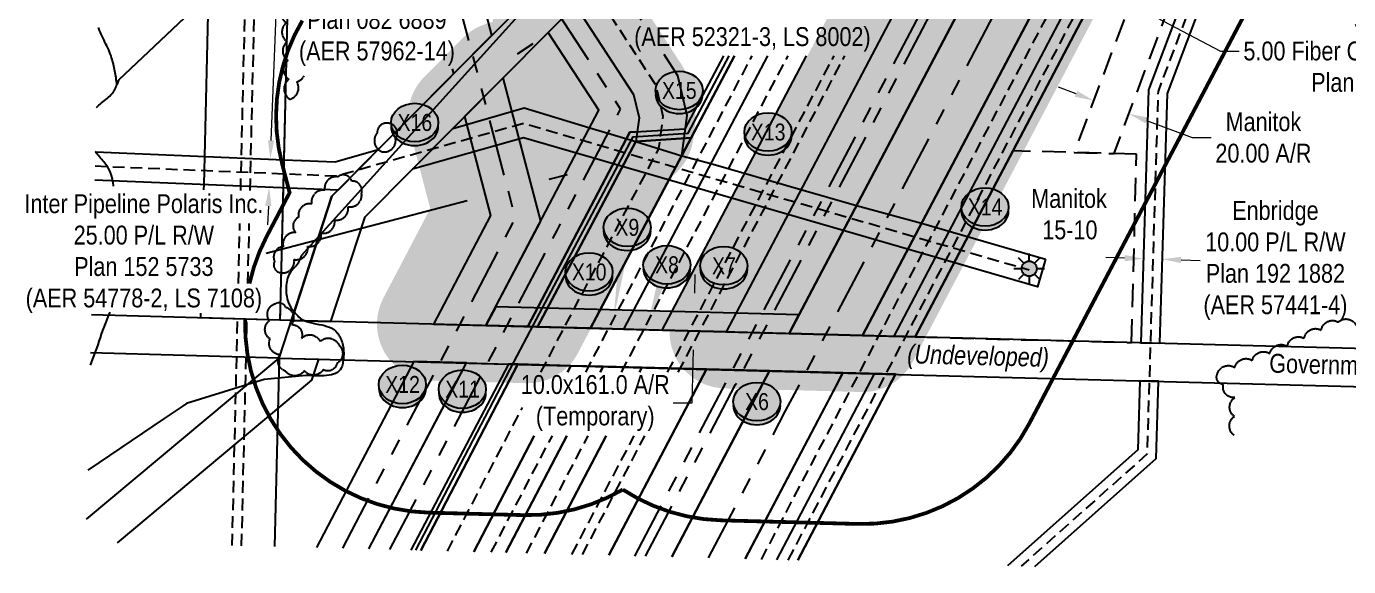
# Model space of a CAD drawing. Extents: x 392983 to 396116, y 6072693 to 6074543.
# Drawn here: x 392983 to 393684, y 6072704 to 6072991 of the extents above; entities that cross this region are included whole.
import ezdxf
from ezdxf.enums import TextEntityAlignment as Align

# ---------------------------------------------------------------- set-up
doc = ezdxf.new("R2010")
doc.units = 0
doc.header["$LTSCALE"] = 5
doc.header["$PDSIZE"] = 0.5
for name, pattern in [('0', [1, 1, 0]), ('foc-ACCESSROAD', [3.75, 2.5, -1.25]), ('foc-DRILLPATH', [14.75, 6, -1.75, 1.75, -1.75, 1.75, -1.75]), ('foc-QUARTERLINE', [33, 25, -3, 2, -3]), ('foc-TIELINE', [1.875, 1.25, -0.625]), ('UG_PIPE', [1.875, 1.25, -0.625])]:
    doc.linetypes.add(name, pattern=pattern)
doc.layers.get('Defpoints').update_dxf_attribs({"color": 9})
for name, color, linetype in [('AS-CABLE', 224, 'foc-CABLE'), ('AS-PIPE-UG', 44, 'UG_PIPE'), ('AS-TELUS', 224, 'foc-TEL'), ('C-RW', 13, 'Continuous'), ('C-SYMBOL', 7, 'Continuous'), ('F-AR', 190, 'foc-ACCESSROAD'), ('F-RW', 190, 'Continuous'), ('F-WS', 190, 'foc-ACCESSROAD'), ('F-WS-S', 190, 'Continuous'), ('L-ROAD-T', 7, 'Continuous'), ('L-SEC', 7, 'Continuous'), ('L-SECQ', 8, 'foc-QUARTERLINE'), ('L-TITLEDB', 4, 'Continuous'), ('P-BUFFER-H 30m', 51, 'Continuous'), ('P-BUFFER-YELLOW', 50, 'foc-TIELINE'), ('P-CROSSINGS', 250, 'Continuous'), ('P-PDRILLPATH', 12, 'foc-DRILLPATH'), ('P-PROPOSED', 10, 'Continuous'), ('P-PROPOSED-T', 10, 'Continuous'), ('P-TEMP-H', 41, 'Continuous'), ('P-TEMP_WORKSPACE', 46, 'Continuous'), ('T-BUSH', 110, '0'), ('WETLAND', 143, 'Continuous')]:
    doc.layers.add(name, color=color, linetype=linetype)
for name, color, linetype, lineweight in [('F-RW-T', 190, 'Continuous', 9), ('P-TEMP-T', 46, 'Continuous', 18), ('T-TEXT', 48, 'Continuous', 18)]:
    doc.layers.add(name, color=color, linetype=linetype, lineweight=lineweight)
for name, color, linetype, true_color in [('P-REPAIR-BLUE-H', 7, 'Continuous', 0xa0d6fd), ('P-REPAIR-BROWN-H', 7, 'Continuous', 0xe7d5cf), ('P-REPAIR-GREEN-H', 7, 'Continuous', 0xd9ffb3), ('P-REPAIR-PURPLE-H', 7, 'Continuous', 0xeeddfd)]:
    doc.layers.add(name, color=color, linetype=linetype, true_color=true_color)
doc.styles.add('175L', font='ARIALN.TTF', dxfattribs={"height": 20})
doc.styles.add('80CG', font='ARIALN.TTF', dxfattribs={"height": 10})
doc.styles.add('80L', font='ARIALN.TTF', dxfattribs={"height": 10})
doc.styles.add('80LS', font='ARIALNI.TTF', dxfattribs={"height": 10})
doc.styles.add('Crossing', font='ARIALN.TTF', dxfattribs={"height": 10})
doc.styles.add('foc-LtypeFont', font='ARIALN.TTF', dxfattribs={"height": 7.35})
doc.linetypes.add('foc-CABLE', pattern='A,2,-1,["C",foc-LtypeFont,S=0.2,R=0,X=-0.625,Y=-0.75],-1.24,8', length=12.24)
doc.linetypes.add('foc-TEL', pattern='A,2,-1,["T",foc-LtypeFont,S=0.2,R=0,X=-0.425,Y=-0.75],-1.24,8', length=12.24)
doc.linetypes.add('foc-TEL-NOLINE', pattern='A,0,-2,["T",foc-LtypeFont,S=0.2,R=0,X=-0.425,Y=-0.75],-10.24', length=12.24)
doc.dimstyles.new('Compass 5 000', dxfattribs={"dimscale": 5, "dimtxt": 9, "dimasz": 2, "dimexe": 0.2, "dimexo": 0.0625, "dimgap": 0.5, "dimtad": 0, "dimtih": 1, "dimtoh": 1, "dimzin": 0, "dimdsep": 46, "dimtxsty": '80CG', "dimcen": 0.1, "dimse1": 1, "dimse2": 1, "dimclrd": 256, "dimclrt": 256, "dimaunit": 1, "dimadec": 4, "dimazin": 0, "dimtfac": 0.06, "dimtofl": 0, "dimtmove": 0, "dimatfit": 1, "dimfxl": 0.2, "dimtolj": 1, "dimtzin": 0, "dimlwd": -1, "dimarcsym": 0})

# ---------------------------------------------------------------- blocks, each defined once
blk = doc.blocks.new('GAS')
h = blk.add_hatch(color=255)
h.dxf.hatch_style = 1
edge = h.paths.add_edge_path()
edge.add_arc((0, 0), 0.9, 0, 360)
for p, q in [((0, 0.81), (0, 1.62)), ((-0.81, 0), (-1.62, 0)), ((-0.57, 0.57), (-1.14, 1.14)), ((0.57, 0.57), (1.14, 1.14)), ((1.62, 0), (0.81, 0)), ((-0.57, -0.57), (-1.14, -1.14)), ((0, -0.81), (0, -1.62)), ((1.14, -1.14), (0.57, -0.57))]:
    blk.add_line(p, q)
blk.add_circle((0, 0), 0.8)
blk = doc.blocks.new('*D374')
at = {"layer": 'Defpoints', "color": 0, "transparency": 16777216}
for p in [(393421.86, 6073106.37), (393426.3, 6073104.03), (393415.42, 6073083.42)]:
    blk.add_point(p, dxfattribs=at)
at = {"layer": 'F-RW-T', "transparency": 16777216}
for p, q in [((393402.14, 6073090.43), (393393.29, 6073095.1)), ((393424.26, 6073078.76), (393616.05, 6072977.54)), ((393616.05, 6072977.54), (393626.05, 6072977.54))]:
    blk.add_line(p, q, dxfattribs=at)
for points in [[(393402.92, 6073091.91), (393401.36, 6073088.96), (393410.98, 6073085.77)], [(393425.04, 6073080.23), (393423.49, 6073077.28), (393415.42, 6073083.42)]]:
    blk.add_solid(points, dxfattribs=at)
at = {"layer": 'F-RW-T', "transparency": 16777216, "insert": (393701.17, 6072977.54), "char_height": 10, "attachment_point": 5, "style": '80CG'}
blk.add_mtext('\\A1;Shaw\\P5.00 Fiber Optics Cable R/W\\PPlan 002 3876', dxfattribs=at)
blk = doc.blocks.new('*D377')
at = {"layer": 'Defpoints', "color": 0, "transparency": 16777216}
for p in [(393111.97, 6072920.17), (393121.11, 6072919.79), (393120.49, 6072904.94)]:
    blk.add_point(p, dxfattribs=at)
at = {"layer": 'F-RW-T', "transparency": 16777216}
for p, q in [((393112.39, 6072930.16), (393115.34, 6073001.12)), ((393115.34, 6073001.12), (393125.34, 6073001.12)), ((393110.93, 6072895.33), (393110.52, 6072885.34))]:
    blk.add_line(p, q, dxfattribs=at)
for points in [[(393110.72, 6072930.23), (393114.05, 6072930.09), (393111.97, 6072920.17)], [(393109.27, 6072895.4), (393112.6, 6072895.26), (393111.35, 6072905.32)]]:
    blk.add_solid(points, dxfattribs=at)
at = {"layer": 'F-RW-T', "transparency": 16777216, "insert": (393168.53, 6073001.12), "char_height": 10, "attachment_point": 5, "style": '80CG'}
blk.add_mtext('\\A1;White Swan\\P15.00 P/L R/W\\PPlan 082 6889\\P(AER 57962-14)', dxfattribs=at)
blk = doc.blocks.new('*D378')
at = {"layer": 'Defpoints', "color": 0, "transparency": 16777216}
for p in [(393577.69, 6072947.48), (393587.68, 6072947.18), (393585.25, 6072867.1)]:
    blk.add_point(p, dxfattribs=at)
at = {"layer": 'F-RW-T', "transparency": 16777216}
for p, q in [((393565.26, 6072867.71), (393555.26, 6072868.01)), ((393595.24, 6072866.8), (393605.24, 6072866.49))]:
    blk.add_line(p, q, dxfattribs=at)
for points in [[(393565.31, 6072869.38), (393565.21, 6072866.04), (393575.25, 6072867.41)], [(393595.29, 6072868.46), (393595.19, 6072865.13), (393585.25, 6072867.1)]]:
    blk.add_solid(points, dxfattribs=at)
at = {"layer": 'F-RW-T', "transparency": 16777216, "insert": (393645.24, 6072866.49), "char_height": 10, "attachment_point": 5, "style": '80CG'}
blk.add_mtext('\\A1;Enbridge\\P10.00 P/L R/W\\PPlan 192 1882\\P(AER 57441-4)', dxfattribs=at)
blk = doc.blocks.new('*D382')
at = {"layer": 'Defpoints', "color": 0, "transparency": 16777216}
for p in [(393282.71, 6072840.49), (393282.44, 6072830.5), (393336.67, 6072829.07)]:
    blk.add_point(p, dxfattribs=at)
at = {"layer": 'P-TEMP-T', "transparency": 16777216}
for p, q in [((393337.2, 6072849.06), (393337.46, 6072859.06)), ((393336.4, 6072819.07), (393335.66, 6072790.84)), ((393335.66, 6072790.84), (393325.66, 6072790.84))]:
    blk.add_line(p, q, dxfattribs=at)
for points in [[(393335.53, 6072849.1), (393338.86, 6072849.02), (393336.93, 6072839.06)], [(393334.74, 6072819.11), (393338.07, 6072819.03), (393336.67, 6072829.07)]]:
    blk.add_solid(points, dxfattribs=at)
at = {"layer": 'P-TEMP-T', "transparency": 16777216, "insert": (393284.36, 6072790.84), "char_height": 10, "attachment_point": 5, "style": '80CG'}
blk.add_mtext('\\A1;10.0x161.0 A/R\\P(Temporary)', dxfattribs=at)
blk = doc.blocks.new('*D383')
at = {"layer": 'Defpoints', "color": 0, "transparency": 16777216}
for p in [(393562.31, 6072987.26), (393581.04, 6072980.23), (393567.53, 6072944.28)]:
    blk.add_point(p, dxfattribs=at)
at = {"layer": 'F-RW-T', "transparency": 16777216}
for p, q in [((393539.45, 6072954.83), (393530.09, 6072958.35)), ((393576.89, 6072940.77), (393601.14, 6072931.66)), ((393601.14, 6072931.66), (393611.14, 6072931.66))]:
    blk.add_line(p, q, dxfattribs=at)
for points in [[(393540.04, 6072956.39), (393538.86, 6072953.27), (393548.81, 6072951.32)], [(393577.48, 6072942.33), (393576.31, 6072939.21), (393567.53, 6072944.28)]]:
    blk.add_solid(points, dxfattribs=at)
at = {"layer": 'F-RW-T', "transparency": 16777216, "insert": (393638.88, 6072931.66), "char_height": 10, "attachment_point": 5, "style": '80CG'}
blk.add_mtext('\\A1;Manitok\\P20.00 A/R', dxfattribs=at)
blk = doc.blocks.new('xing2')
h = blk.add_hatch(color=50)
h.dxf.hatch_style = 1
edge = h.paths.add_edge_path()
edge.add_ellipse((0, 0), major_axis=(-12.5, 0), ratio=0.816297, start_angle=0, end_angle=360)
h = blk.add_hatch(color=250)
h.dxf.hatch_style = 1
edge = h.paths.add_edge_path()
edge.add_ellipse((0, -2.05), major_axis=(-12.5, 0), ratio=0.816297, start_angle=0, end_angle=180)
edge.add_line((12.5, -2.05), (12.5, 0))
edge.add_ellipse((0, 0), major_axis=(-12.5, 0), ratio=0.816297, start_angle=0, end_angle=180, ccw=False)
edge.add_line((-12.5, 0), (-12.5, -2.05))
at = {"color": 250}
blk.add_ellipse((0, 0), major_axis=(-12.5, 0), ratio=0.816297, dxfattribs=at)
blk.add_ellipse((0, -2.05), major_axis=(-12.5, 0), ratio=0.816297, start_param=0, end_param=3.141593, dxfattribs=at)
at = {"color": 250, "style": 'Crossing'}
blk.add_attdef('CROSSING', text='', height=9, dxfattribs=at).set_placement((0.09, 0.02), align=Align.MIDDLE_CENTER)
at = {"color": 250, "style": 'Crossing', "flags": 1}
for tag, p in [('OWNER', (0.09, -12.49)), ('DESCRIPTION', (0.09, -25.77)), ('LOCATION', (0.09, -39.3)), ('DWG_REF', (0.09, -52.84))]:
    blk.add_attdef(tag, text='', height=9, dxfattribs=at).set_placement(p, align=Align.MIDDLE_CENTER)
blk = doc.blocks.new('*D385')
at = {"layer": 'Defpoints', "color": 0, "transparency": 16777216}
for p in [(393276.47, 6072997.8), (393284.7, 6072985.18), (393267.93, 6072974.25)]:
    blk.add_point(p, dxfattribs=at)
at = {"layer": 'P-PROPOSED-T', "color": 240, "transparency": 16777216}
for p, q in [((393284.85, 6073003.26), (393293.23, 6073008.72)), ((393293.23, 6073008.72), (393303.23, 6073008.72)), ((393251.33, 6072981.41), (393242.95, 6072975.95))]:
    blk.add_line(p, q, dxfattribs=at)
for points in [[(393283.94, 6073004.66), (393285.76, 6073001.86), (393276.47, 6072997.8)], [(393250.42, 6072982.8), (393252.24, 6072980.01), (393259.71, 6072986.87)]]:
    blk.add_solid(points, dxfattribs=at)
at = {"layer": 'P-PROPOSED-T', "transparency": 16777216, "insert": (393367.76, 6073008.72), "char_height": 10, "attachment_point": 5, "style": '80CG'}
blk.add_mtext('\\A1;Inter Pipeline Offgas Ltd.\\P20.00 P/L R/W\\PPlan 132 3739\\P(AER 52321-3, LS 8002)', dxfattribs=at)
blk = doc.blocks.new('*D386')
at = {"layer": 'Defpoints', "color": 0, "transparency": 16777216}
for p in [(393249.31, 6072910.67), (393225.13, 6072904.32), (393226.09, 6072900.65)]:
    blk.add_point(p, dxfattribs=at)
at = {"layer": 'P-PROPOSED-T', "color": 240, "transparency": 16777216}
for p, q in [((393259.94, 6072909.54), (393269.62, 6072912.08)), ((393216.42, 6072898.11), (393109.7, 6072870.1))]:
    blk.add_line(p, q, dxfattribs=at)
for points in [[(393259.52, 6072911.15), (393260.37, 6072907.93), (393250.27, 6072907)], [(393215.99, 6072899.73), (393216.84, 6072896.5), (393226.09, 6072900.65)]]:
    blk.add_solid(points, dxfattribs=at)
at = {"layer": 'P-PROPOSED-T', "transparency": 16777216, "insert": (393044.88, 6072870.1), "char_height": 10, "attachment_point": 5, "style": '80CG'}
blk.add_mtext('\\A1;Inter Pipeline Polaris Inc.\\P25.00 P/L R/W\\PPlan 152 5733\\P(AER 54778-2, LS 7108)', dxfattribs=at)
blk = doc.blocks.new('*D388')
at = {"layer": 'Defpoints', "color": 0, "transparency": 16777216}
for p in [(393574.14, 6073107.67), (393530.54, 6073099.99), (393561.51, 6073083.69)]:
    blk.add_point(p, dxfattribs=at)
at = {"layer": 'P-PROPOSED-T', "color": 240, "transparency": 16777216}
for p, q in [((393534.32, 6073128.63), (393525.47, 6073133.29)), ((393582.99, 6073103.02), (393687.14, 6073048.19)), ((393687.14, 6073048.19), (393697.14, 6073048.19))]:
    blk.add_line(p, q, dxfattribs=at)
for points in [[(393535.1, 6073130.11), (393533.54, 6073127.16), (393543.17, 6073123.98)], [(393583.76, 6073104.49), (393582.21, 6073101.54), (393574.14, 6073107.67)]]:
    blk.add_solid(points, dxfattribs=at)
at = {"layer": 'P-PROPOSED-T', "transparency": 16777216, "insert": (393768.96, 6073048.19), "char_height": 10, "attachment_point": 5, "style": '80CG'}
blk.add_mtext('\\A1;Inter Pipeline (Corridor) Inc.\\P35.00 P/L R/W\\PPlan 082 4514\\P(AER 48184-4, LS 7007)', dxfattribs=at)

msp = doc.modelspace()

# ---------------------------------------------------------------- hatches: boundary and pattern name
at = {"layer": 'P-BUFFER-H 30m'}
h = msp.add_hatch(color=256, dxfattribs=at)
h.dxf.hatch_style = 1
h.paths.add_polyline_path([(393624.163, 6073138.3, 0.0529633), (393626.506, 6073144.189), (393660.61, 6073266.051, 0.1756033), (393659.082, 6073286.436), (393636.683, 6073336.267), (393617.483, 6073378.978, 0.7012541), (393561.23, 6073374.763), (393508.851, 6073187.594), (393327.248, 6072842.589, 0.5557437), (393353.005, 6072798.625), (393425.454, 6072796.716, 0.2855588), (393452.792, 6072812.732)])
h.paths.add_polyline_path([(393536.882, 6073176.44), (393590.12, 6073366.678), (393609.32, 6073323.967), (393631.72, 6073274.136), (393597.616, 6073152.274), (393426.245, 6072826.705), (393387.233, 6072827.734), (393353.795, 6072828.615)], flags=16)
h = msp.add_hatch(color=256, dxfattribs=at)
h.dxf.hatch_style = 1
h.paths.add_polyline_path([(393336.806, 6072948.969), (393333.956, 6072961.236, 0.0875818), (393329.865, 6072970.83), (393298.906, 6073018.32, 0.4771165), (393252.514, 6073023.102), (393238.075, 6073008.598, 0.1514969), (393229.829, 6072992.855, 0.1511253), (393214.178, 6072984.525), (393193.736, 6072963.932, 0.265602), (393186.011, 6072935.18), (393196.818, 6072894.01), (393171.993, 6072846.63, 0.5551278), (393197.775, 6072802.717), (393247.886, 6072801.396, 0.2860679), (393275.25, 6072817.462), (393323.817, 6072910.152, 0.2109507), (393336.372, 6072930.882), (393337.336, 6072938.328, 0.0894947)])
h.paths.add_polyline_path([(393286.247, 6072946.18), (393259.335, 6072987.432), (393273.775, 6073001.936), (393304.734, 6072954.446), (393307.584, 6072942.18), (393306.62, 6072934.734), (393302.697, 6072934.483), (393248.677, 6072831.386), (393226.405, 6072831.973), (393198.566, 6072832.707), (393228.786, 6072890.383), (393215.027, 6072942.797), (393235.469, 6072963.39), (393255.427, 6072887.36)], flags=16)
at = {"layer": 'P-REPAIR-BLUE-H'}
h = msp.add_hatch(color=256, dxfattribs=at)
h.dxf.hatch_style = 1
h.paths.add_polyline_path([(393353.795, 6072828.615), (393387.233, 6072827.734), (393564.913, 6073165.286), (393609.32, 6073323.967), (393590.12, 6073366.678), (393536.882, 6073176.44)])
at = {"layer": 'P-REPAIR-BROWN-H'}
h = msp.add_hatch(color=256, dxfattribs=at)
h.dxf.hatch_style = 1
h.paths.add_polyline_path([(393198.566, 6072832.707), (393226.405, 6072831.973), (393255.427, 6072887.36), (393235.469, 6072963.39), (393215.027, 6072942.797), (393228.786, 6072890.383)])
at = {"layer": 'P-REPAIR-GREEN-H'}
h = msp.add_hatch(color=256, dxfattribs=at)
h.dxf.hatch_style = 1
h.paths.add_polyline_path([(393226.405, 6072831.973), (393286.247, 6072946.18), (393259.335, 6072987.432), (393273.775, 6073001.936), (393304.734, 6072954.446), (393307.584, 6072942.18), (393306.62, 6072934.734), (393302.697, 6072934.483), (393248.677, 6072831.386)])
at = {"layer": 'P-REPAIR-PURPLE-H'}
h = msp.add_hatch(color=256, dxfattribs=at)
h.dxf.hatch_style = 1
h.paths.add_polyline_path([(393426.245, 6072826.705), (393387.233, 6072827.734), (393564.913, 6073165.286), (393609.32, 6073323.967), (393631.72, 6073274.136), (393597.616, 6073152.274)])
at = {"layer": 'P-TEMP-H'}
h = msp.add_hatch(color=256, dxfattribs=at)
h.dxf.hatch_style = 1
h.paths.add_polyline_path([(393387.233, 6072827.734), (393392.427, 6072837.6), (393231.575, 6072841.84), (393226.405, 6072831.973), (393353.795, 6072828.615)])

# ---------------------------------------------------------------- linework, layer by layer
at = {"layer": 'AS-CABLE', "flags": 128}
msp.add_lwpolyline([(393189.105, 6072712.805), (393241.164, 6072812.567), (393251.547, 6072832.431), (393304.41, 6072932.072), (393333.709, 6072933.943), (393355.412, 6072975.068)], dxfattribs=at)
at = {"layer": 'AS-PIPE-UG', "flags": 128}
for points in [[(393096.252, 6072903.629), (393100.63, 6073086.956), (393177.231, 6073176.745), (393328.185, 6073353.687), (393400.215, 6073637.052), (393424.213, 6073731.459)], [(393101.253, 6072903.629), (393105.586, 6073085.062), (393181.035, 6073173.5), (393332.745, 6073351.327), (393405.061, 6073635.821), (393429.339, 6073731.327)], [(393372.559, 6072707.97), (393407.696, 6072774.883), (393418.152, 6072794.692), (393604.858, 6073149.392), (393732.674, 6073606.122), (393750.125, 6073668.479), (393771.263, 6073722.516)], [(393386.763, 6072707.595), (393418.978, 6072768.944), (393429.431, 6072788.747), (393616.771, 6073144.652), (393744.952, 6073602.686), (393762.406, 6073665.053), (393793.141, 6073721.952)], [(393804.501, 6073721.659), (393771.802, 6073662.309), (393651.681, 6073234.295), (393681.894, 6073180.109), (393649.585, 6073132.451), (393582.952, 6072956.085), (393578.893, 6072822.661), (393578.282, 6072802.561), (393577.1, 6072763.727), (393510.378, 6072704.337)], [(393255.533, 6072807.211), (393260.377, 6072816.478), (393270.854, 6072836.358), (393318.18, 6072925.928), (393320.443, 6072942.771), (393316.571, 6072959.428), (393281.427, 6073013.27), (393270.082, 6073030.5), (393238.632, 6073079.163), (393233.857, 6073097.326), (393235.096, 6073116.127), (393242.287, 6073133.525), (393268.155, 6073163.868)], [(393279.307, 6072807.211), (393293.815, 6072834.839), (393304.3, 6072854.704), (393367.657, 6072975.068)], [(393298.282, 6072807.211), (393308.68, 6072827.012), (393319.162, 6072846.87), (393386.642, 6072975.068)], [(393322.736, 6072807.211), (393327.838, 6072816.927), (393338.314, 6072836.775), (393411.108, 6072975.068)], [(393328.383, 6072807.211), (393332.262, 6072814.597), (393342.737, 6072834.444), (393416.758, 6072975.068)], [(393019.065, 6072916.612), (393147.011, 6072911.352), (393185.374, 6072922.192), (393246.273, 6072939.28), (393514.534, 6072861.515)], [(393095.072, 6072854.236), (393095.832, 6072886.06)], [(393100.073, 6072854.236), (393100.833, 6072886.06)], [(393091.754, 6072715.316), (393094.624, 6072835.465)], [(393096.753, 6072715.196), (393099.622, 6072835.329)], [(393205.956, 6072712.361), (393245.731, 6072788.458)], [(393229.178, 6072711.749), (393261.62, 6072773.53)], [(393247.894, 6072711.256), (393280.595, 6072773.53)], [(393272.014, 6072710.62), (393305.049, 6072773.53)], [(393277.584, 6072710.473), (393310.696, 6072773.53)]]:
    msp.add_lwpolyline(points, dxfattribs=at)
at = {"layer": 'AS-TELUS', "linetype": 'foc-TEL-NOLINE', "flags": 128}
msp.add_lwpolyline([(393014.488, 6072729.303), (393116.606, 6072814.75), (393144.612, 6072900.498), (393355.715, 6073112.776), (393443.632, 6073223.717), (393490.424, 6073401.205)], dxfattribs=at)
at = {"layer": 'C-RW', "flags": 128}
for points in [[(393208.391, 6072968.08), (393209.091, 6072965.412), (393229.537, 6072985.988), (393201.182, 6073094.004), (393203.039, 6073123.423), (393214.087, 6073150.611), (393369.218, 6073332.449), (393470.342, 6073730.27)], [(393226.405, 6072831.973), (393255.427, 6072887.36), (393235.469, 6072963.39), (393215.027, 6072942.797), (393228.786, 6072890.383), (393198.566, 6072832.707), (393226.405, 6072831.973)], [(393164.307, 6072713.459), (393216.008, 6072812.13), (393188.169, 6072812.864), (393136.467, 6072714.193)], [(393164.307, 6072713.459), (393210.313, 6072801.261), (393216.008, 6072812.13), (393238.28, 6072811.543), (393186.578, 6072712.872)], [(393324.932, 6072709.225), (393369.869, 6072794.799), (393376.78, 6072807.892), (393343.323, 6072808.774), (393291.51, 6072710.106)], [(393363.925, 6072708.197), (393400.839, 6072778.494), (393411.295, 6072798.304), (393415.801, 6072806.864), (393376.78, 6072807.892), (393324.953, 6072709.225)]]:
    msp.add_lwpolyline(points, dxfattribs=at)
msp.add_lwpolyline([(393226.405, 6072831.973), (393286.247, 6072946.18), (393259.335, 6072987.432), (393273.775, 6073001.936), (393304.734, 6072954.446), (393307.584, 6072942.18), (393306.62, 6072934.734), (393302.697, 6072934.483), (393248.677, 6072831.386)], close=True, dxfattribs=at)
at = {"layer": 'F-RW', "flags": 128}
for points in [[(393757.21, 6073722.878), (393729.619, 6073623.964), (393597.616, 6073152.274), (393426.245, 6072826.705), (393454.047, 6072825.941), (393621.03, 6073143.585), (393767.144, 6073664.216), (393798.873, 6073721.804)], [(393798.873, 6073721.804), (393767.144, 6073664.216), (393646.309, 6073233.66), (393676.027, 6073180.364), (393645.116, 6073134.769), (393577.98, 6072957.071), (393573.895, 6072822.813), (393583.892, 6072822.55), (393587.924, 6072955.098), (393654.054, 6073130.133), (393687.761, 6073179.853), (393657.052, 6073234.929), (393776.46, 6073660.402), (393810.13, 6073721.514)], [(393680.05, 6073688.027), (393536.882, 6073176.44), (393353.794, 6072828.613), (393319.807, 6072829.527), (393396.432, 6072975.068)], [(393308.974, 6072993.935), (393291.881, 6073020.123), (393273.775, 6073001.936), (393304.734, 6072954.446), (393307.584, 6072942.18), (393305.964, 6072929.666), (393330.272, 6072922.057)], [(393253.759, 6072831.266), (393248.677, 6072831.386), (393302.697, 6072934.483), (393332.112, 6072936.361), (393352.545, 6072975.068)], [(393358.238, 6072975.068), (393335.266, 6072931.537), (393305.964, 6072929.666), (393253.759, 6072831.266)], [(393299.414, 6072830.075), (393281.909, 6072830.524), (393358.208, 6072975.068)], [(393375.75, 6072975.068), (393299.414, 6072830.075)], [(393375.75, 6072975.068), (393299.414, 6072830.075), (393319.807, 6072829.527), (393396.432, 6072975.068)], [(393330.272, 6072922.057), (393333.136, 6072943.373), (393328.246, 6072964.41), (393320.892, 6072975.677)], [(393523.242, 6072867.124), (393518.997, 6072852.586), (393246.242, 6072931.482), (393187.407, 6072914.973), (393208.834, 6072936.559), (393246.603, 6072947.439), (393281.456, 6072936.801), (393305.964, 6072929.666), (393330.272, 6072922.057), (393345.633, 6072917.862), (393393.513, 6072904.071), (393422.924, 6072895.587), (393457.524, 6072886.182), (393523.242, 6072867.124)], [(393281.909, 6072830.524), (393253.759, 6072831.266), (393305.964, 6072929.666), (393335.266, 6072931.537), (393281.909, 6072830.524)], [(393019.246, 6072924.031), (393119.252, 6072919.869), (393119.252, 6072919.869), (393146.307, 6072918.742), (393169.224, 6072925.291), (393147.899, 6072903.809), (393018.882, 6072909.114)], [(393191.887, 6072712.732), (393243.38, 6072811.41), (393238.28, 6072811.543), (393186.578, 6072712.872)], [(393269.638, 6072807.211), (393271.445, 6072810.669), (393243.38, 6072811.41), (393191.887, 6072712.732)], [(393286.982, 6072807.211), (393288.557, 6072810.219), (393271.445, 6072810.669), (393269.638, 6072807.211)], [(393307.8, 6072807.211), (393309.091, 6072809.677), (393288.557, 6072810.219), (393286.982, 6072807.211)], [(393291.51, 6072710.106), (393343.323, 6072808.775), (393309.091, 6072809.677), (393307.8, 6072807.211)], [(393391.823, 6072707.462), (393443.618, 6072806.105), (393415.801, 6072806.864), (393363.964, 6072708.196)], [(393380.682, 6072707.756), (393432.491, 6072806.424), (393443.618, 6072806.105), (393391.823, 6072707.462)], [(393517.682, 6072704.145), (393582.033, 6072761.423), (393583.281, 6072802.449), (393573.284, 6072802.713), (393572.168, 6072766.03), (393503.074, 6072704.53)], [(393219.869, 6072711.994), (393252.033, 6072773.53)], [(393252.033, 6072773.53), (393219.869, 6072711.994)], [(393236.896, 6072711.546), (393269.348, 6072773.53)], [(393269.348, 6072773.53), (393236.896, 6072711.546)], [(393257.411, 6072711.005), (393290.159, 6072773.53)], [(393290.159, 6072773.53), (393257.411, 6072711.005)]]:
    msp.add_lwpolyline(points, dxfattribs=at)
at = {"layer": 'F-RW'}
msp.add_lwpolyline([(393076.723, 6072903.915), (393076.791, 6072906.732), (393077.147, 6072921.62), (393081.119, 6073087.197), (393124.359, 6073137.881), (393119.128, 6072919.874), (393119.113, 6072919.249), (393118.772, 6072905.007), (393118.753, 6072904.253), (393117.089, 6072834.854), (393075.094, 6072835.993), (393075.157, 6072838.607)], dxfattribs=at)
at = {"layer": 'F-WS'}
msp.add_lwpolyline([(393505.91, 6072924.598), (393454.047, 6072825.941), (393568.917, 6072822.921), (393571.546, 6072922.886)], close=True, dxfattribs=at)
at = {"layer": 'L-SEC', "flags": 128}
for points in [[(393117.089, 6072834.854), (393017.134, 6072837.571)], [(393921.887, 6072813.641), (393117.089, 6072834.854)], [(393116.606, 6072814.75), (393016.643, 6072817.467)], [(393116.606, 6072814.75), (393921.4, 6072793.537)]]:
    msp.add_lwpolyline(points, dxfattribs=at)
at = {"layer": 'L-SECQ', "flags": 128}
for points in [[(393136.394, 6073639.58), (393117.089, 6072834.854)], [(393116.606, 6072814.75), (393114.248, 6072714.778)]]:
    msp.add_lwpolyline(points, dxfattribs=at)
at = {"layer": 'L-TITLEDB', "flags": 128}
for points in [[(393490.424, 6073401.205), (393443.632, 6073223.717), (393355.715, 6073112.776), (393280.552, 6073037.329), (393169.224, 6072925.291), (393144.612, 6072900.498), (393123.139, 6072834.704), (393144.134, 6072834.154), (393162.284, 6072889.666), (393187.407, 6072914.973), (393259.335, 6072987.432), (393302.09, 6073030.377)], [(393014.488, 6072729.303), (393116.606, 6072814.75), (393137.563, 6072814.198), (393133.877, 6072803.035), (393030.754, 6072716.727)]]:
    msp.add_lwpolyline(points, dxfattribs=at)
at = {"layer": 'P-BUFFER-YELLOW', "ltscale": 2, "const_width": 1.999, "flags": 128}
msp.add_lwpolyline([(393128.961, 6072993.715, 0.2003543), (393118.304, 6072917.407), (393122.225, 6072902.472), (393109.989, 6072879.119, 0.0665106), (393100.911, 6072854.236)], format="xyb", dxfattribs=at)
at = {"layer": 'P-CROSSINGS', "flags": 128}
for points in [[(393287.544, 6072927.317, 0, 6, 0), (393328.883, 6072956.641, 0, 0, 0)], [(393230.068, 6072934.733, 0, 6, 0), (393188.563, 6072939.646, 0, 0, 0)], [(393404.801, 6072893.326, 0, 6, 0), (393376.03, 6072934.598, 0, 0, 0)], [(393436.672, 6072884.086, 0, 6, 0), (393491.159, 6072894.836, 0, 0, 0)], [(393294.001, 6072835.192, 0, 6, 0), (393301.411, 6072884.069, 0, 0, 0)], [(393270.565, 6072835.81, 0, 6, 0), (393281.161, 6072860.402, 0, 0, 0)], [(393312.737, 6072834.698, 0, 6, 0), (393322.456, 6072864.18, 0, 0, 0)], [(393339.505, 6072833.992, 0, 6, 0), (393352.656, 6072863.715, 0, 0, 0)], [(393240.126, 6072836.613, 0, 6, 0), (393182.149, 6072800.727, 0, 0, 0)], [(393253.578, 6072836.258, 0, 6, 0), (393213.957, 6072798.23, 0, 0, 0)], [(393372.879, 6072833.111, 0, 6, 0), (393370.199, 6072791.64, 0, 0, 0)]]:
    msp.add_lwpolyline(points, format="xyseb", dxfattribs=at)
at = {"layer": 'P-PDRILLPATH', "flags": 128}
for points in [[(393150.387, 6072713.826), (393199.241, 6072807.062), (393209.638, 6072826.905), (393242.107, 6072888.872), (393227.118, 6072945.971), (393221.181, 6072968.586), (393188.58, 6073092.78), (393190.692, 6073126.242), (393203.267, 6073157.188), (393357.82, 6073338.348), (393431.714, 6073629.046), (393457.528, 6073730.601)], [(393175.443, 6072713.165), (393219.171, 6072796.62), (393224.866, 6072807.489), (393235.263, 6072827.332), (393264.285, 6072882.719), (393297.826, 6072946.733), (393267.722, 6072992.878), (393256.506, 6073010.232), (393218.167, 6073068.687), (393211.264, 6073094.984), (393212.917, 6073121.167), (393222.743, 6073145.35), (393378.336, 6073327.73), (393454.914, 6073628.987), (393480.593, 6073730.006)], [(393305.436, 6072709.739), (393354.383, 6072802.951), (393364.853, 6072822.786), (393548.562, 6073171.793), (393674.653, 6073622.359), (393692.09, 6073684.668), (393700.917, 6073716.411), (393703.107, 6073724.272)], [(393311.006, 6072709.592), (393358.808, 6072800.622), (393369.276, 6072820.455), (393553.234, 6073169.934), (393679.468, 6073621.012), (393696.906, 6073683.325), (393705.734, 6073715.072), (393708.261, 6073724.139)], [(393344.428, 6072708.711), (393385.354, 6072786.646), (393395.815, 6072806.466), (393581.265, 6073158.78), (393708.358, 6073612.927), (393725.803, 6073675.264), (393734.638, 6073707.034), (393739.182, 6073723.343)]]:
    msp.add_lwpolyline(points, dxfattribs=at)
at = {"layer": 'P-PROPOSED', "flags": 128}
for points in [[(393353.795, 6072828.615), (393387.233, 6072827.734), (393564.913, 6073165.286), (393609.32, 6073323.967), (393590.12, 6073366.678), (393536.882, 6073176.44)], [(393426.245, 6072826.705), (393387.233, 6072827.734), (393564.913, 6073165.286), (393609.32, 6073323.967), (393631.72, 6073274.136), (393597.616, 6073152.274)], [(393226.405, 6072831.973), (393286.247, 6072946.18), (393259.335, 6072987.432), (393273.775, 6073001.936), (393304.734, 6072954.446), (393307.584, 6072942.18), (393306.62, 6072934.734), (393302.697, 6072934.483), (393248.677, 6072831.386)], [(393198.566, 6072832.707), (393226.405, 6072831.973), (393255.427, 6072887.36), (393235.469, 6072963.39), (393215.027, 6072942.797), (393228.786, 6072890.383)]]:
    msp.add_lwpolyline(points, close=True, dxfattribs=at)
at = {"layer": 'P-TEMP_WORKSPACE'}
msp.add_lwpolyline([(393387.233, 6072827.734), (393392.427, 6072837.6), (393231.575, 6072841.84), (393226.405, 6072831.973)], close=True, dxfattribs=at)
at = {"layer": 'T-BUSH', "flags": 128}
for points in [[(393170.797, 6073035.107, 0.1404027), (393170.427, 6073038.328, 0.5205671), (393167.476, 6073047.882, 0.5205671), (393164.525, 6073057.437, 0.5205671), (393161.076, 6073066.792, 0.5205671), (393156.601, 6073075.735, 0.5205671), (393152.127, 6073084.678, 0.5205671), (393147.653, 6073093.621, 0.5205671), (393140.507, 6073097.359, 0.5205671), (393130.633, 6073095.78, 0.5205671), (393123.33, 6073090.933, 0.5205671), (393119.473, 6073081.706, 0.5205671), (393116.052, 6073072.405, 0.5205671), (393116.626, 6073062.422, 0.5205671), (393117.2, 6073052.438, 0.5205671), (393117.774, 6073042.455, 0.5205671), (393118.348, 6073032.471, 0.5205671), (393118.922, 6073022.488, 0.5205671), (393119.496, 6073012.504, 0.5205671), (393120.07, 6073002.521, 0.5205671), (393120.503, 6072992.53, 0.5205671), (393120.934, 6072982.54, 0.5205671), (393121.365, 6072972.549, 0.5205671), (393121.796, 6072962.558, 0.5205671), (393122.251, 6072952.016, 0.520567), (393125.967, 6072961.3, 0.2188949), (393129.992, 6072964.431)], [(393623.357, 6072773.747, -0.5205671), (393623.492, 6072783.746, -0.5205671), (393623.628, 6072793.745, -0.5205671), (393617.625, 6072800.71, -0.5205671), (393614.368, 6072806.047, -0.5205671), (393623.664, 6072809.734, -0.5205671), (393632.959, 6072813.421, -0.5205671), (393642.255, 6072817.107, -0.5205671), (393651.508, 6072820.893, -0.5205671), (393660.527, 6072825.212, -0.5205671), (393669.546, 6072829.531, -0.5205671), (393678.565, 6072833.85, -0.5205671), (393688.173, 6072831.806, -0.5205671), (393697.832, 6072829.216, -0.5205671), (393707.183, 6072829.156, -0.5205671), (393715.938, 6072833.987, -0.5205671), (393723.201, 6072840.029, -0.5205671), (393726.121, 6072849.593, -0.2528173), (393725.149, 6072855.313, -0.2528173)]]:
    msp.add_lwpolyline(points, format="xyb", dxfattribs=at)
for points in [[(393171.359, 6072924.127, 0.5205671), (393178.405, 6072931.223, 0.5205671), (393175.536, 6072939.107, 0.5205671), (393168.575, 6072933.999, 0.5205671)], [(393117.486, 6072860.005, 0.5205671), (393124.634, 6072866.998, 0.5205671), (393131.782, 6072873.991, 0.5205671), (393138.93, 6072880.984, 0.5205671), (393146.078, 6072887.977, 0.5205671), (393153.227, 6072894.97, 0.5205671), (393160.375, 6072901.963, 0.5205671), (393155.212, 6072908.618, 0.5205671), (393147.864, 6072910.866, 0.5205671), (393140.895, 6072903.695, 0.5205671), (393133.926, 6072896.523, 0.5205671), (393126.957, 6072889.351, 0.5205671), (393125.455, 6072881.252, 0.5205671), (393118.84, 6072873.753, 0.5205671), (393114.209, 6072866.029, 0.5205671)], [(393117.195, 6072816.453, -0.5205671), (393111.812, 6072824.881, -0.5205671), (393111.549, 6072834.614, -0.5205671), (393114.486, 6072843.505, -0.5205671), (393119.817, 6072841.847, -0.5205671), (393123.259, 6072832.458, -0.5205671), (393128.554, 6072825.277, -0.5205671), (393138.398, 6072823.517, -0.5205671), (393148.242, 6072821.757, -0.5205671), (393147.292, 6072811.882, -0.5205671), (393140.002, 6072808.531, -0.5205671), (393130.015, 6072808.028, -0.5205671), (393120.148, 6072807.702, -0.5205671)]]:
    msp.add_lwpolyline(points, format="xyb", close=True, dxfattribs=at)
at = {"layer": 'WETLAND'}
for points in [[(393315.126, 6073075.572), (393128.29, 6072868.989), (393128.203, 6072868.686), (393128.111, 6072868.386), (393128.014, 6072868.088), (393127.912, 6072867.792), (393127.804, 6072867.498), (393127.69, 6072867.207), (393127.571, 6072866.918), (393127.445, 6072866.631), (393127.314, 6072866.347), (393127.176, 6072866.066), (393127.032, 6072865.787), (393126.882, 6072865.511), (393126.725, 6072865.237), (393126.561, 6072864.967), (393126.39, 6072864.699), (393126.213, 6072864.434), (393125.99, 6072864.125), (393125.753, 6072863.822), (393125.505, 6072863.523), (393125.246, 6072863.229), (393124.98, 6072862.939), (393124.71, 6072862.65), (393124.436, 6072862.362), (393124.163, 6072862.075), (393123.891, 6072861.787), (393123.624, 6072861.497), (393123.364, 6072861.205), (393123.112, 6072860.909), (393122.872, 6072860.609), (393122.646, 6072860.303), (393122.436, 6072859.991), (393122.244, 6072859.671), (393121.828, 6072858.858), (393121.464, 6072857.999), (393121.152, 6072857.101), (393120.891, 6072856.17), (393120.68, 6072855.212), (393120.519, 6072854.232), (393120.406, 6072853.237), (393120.341, 6072852.232), (393120.323, 6072851.225), (393120.351, 6072850.22), (393120.425, 6072849.224), (393120.544, 6072848.244), (393120.706, 6072847.284), (393120.912, 6072846.351), (393121.16, 6072845.451), (393121.45, 6072844.59), (393121.663, 6072844.052), (393121.904, 6072843.515), (393122.169, 6072842.981), (393122.458, 6072842.451), (393122.768, 6072841.925), (393123.097, 6072841.403), (393123.443, 6072840.888), (393123.805, 6072840.379), (393124.18, 6072839.878), (393124.566, 6072839.385), (393124.961, 6072838.902), (393125.363, 6072838.428), (393125.771, 6072837.966), (393126.182, 6072837.515), (393126.595, 6072837.077), (393127.006, 6072836.652), (393128.029, 6072835.771), (393129.183, 6072835.043), (393130.448, 6072834.444), (393131.803, 6072833.953), (393133.229, 6072833.545), (393134.703, 6072833.197), (393136.206, 6072832.886), (393137.718, 6072832.589), (393139.217, 6072832.283), (393140.684, 6072831.943), (393142.097, 6072831.548), (393143.436, 6072831.074), (393144.681, 6072830.497), (393145.811, 6072829.795), (393146.805, 6072828.944), (393147.644, 6072827.921), (393147.822, 6072827.652), (393147.997, 6072827.377), (393148.17, 6072827.097), (393148.34, 6072826.811), (393148.507, 6072826.52), (393148.67, 6072826.225), (393148.828, 6072825.927), (393148.983, 6072825.625), (393149.133, 6072825.321), (393149.278, 6072825.014), (393149.417, 6072824.706), (393149.551, 6072824.397), (393149.68, 6072824.087), (393149.801, 6072823.777), (393149.917, 6072823.467), (393150.025, 6072823.159), (393150.256, 6072822.407), (393150.451, 6072821.625), (393150.609, 6072820.817), (393150.734, 6072819.99), (393150.825, 6072819.148), (393150.885, 6072818.298), (393150.915, 6072817.443), (393150.915, 6072816.59), (393150.887, 6072815.743), (393150.833, 6072814.909), (393150.754, 6072814.093), (393150.651, 6072813.299), (393150.525, 6072812.533), (393150.378, 6072811.801), (393150.211, 6072811.108), (393150.025, 6072810.458), (393149.61, 6072809.437), (393149.05, 6072808.55), (393148.355, 6072807.79), (393147.533, 6072807.148), (393146.592, 6072806.615), (393145.541, 6072806.183), (393144.388, 6072805.844), (393143.141, 6072805.588), (393141.809, 6072805.407), (393140.401, 6072805.293), (393138.925, 6072805.237), (393137.39, 6072805.229), (393135.803, 6072805.263), (393134.174, 6072805.329), (393132.51, 6072805.418), (393130.821, 6072805.522), (393108.75, 6072803.315), (393099.99, 6072800.619), (393067.475, 6072790.614), (393065.145, 6072789.04), (393055.59, 6072782.584), (393015.122, 6072755.241)], [(393019.823, 6072947.645), (393020.313, 6072948.168), (393020.969, 6072948.797), (393021.663, 6072949.409), (393022.386, 6072950.01), (393023.128, 6072950.605), (393023.879, 6072951.198), (393024.63, 6072951.795), (393025.37, 6072952.399), (393026.091, 6072953.017), (393026.782, 6072953.653), (393027.434, 6072954.311), (393028.037, 6072954.996), (393028.582, 6072955.715), (393028.735, 6072955.939), (393028.883, 6072956.166), (393029.027, 6072956.396), (393029.167, 6072956.629), (393029.303, 6072956.864), (393029.435, 6072957.102), (393029.564, 6072957.343), (393029.689, 6072957.585), (393029.811, 6072957.83), (393029.929, 6072958.077), (393030.045, 6072958.326), (393030.158, 6072958.577), (393030.269, 6072958.83), (393030.376, 6072959.085), (393030.482, 6072959.341), (393030.585, 6072959.598), (393030.65, 6072959.762), (393030.714, 6072959.927), (393030.777, 6072960.092), (393030.839, 6072960.258), (393030.901, 6072960.424), (393030.962, 6072960.59), (393031.023, 6072960.757), (393031.083, 6072960.924), (393031.143, 6072961.091), (393031.202, 6072961.259), (393031.261, 6072961.427), (393031.32, 6072961.596), (393031.378, 6072961.764), (393031.436, 6072961.933), (393031.494, 6072962.102), (393031.551, 6072962.271), (393107.483, 6073034.024)], [(393107.483, 6073034.024), (393031.551, 6072962.271), (393031.494, 6072962.102), (393031.436, 6072961.933), (393031.378, 6072961.764), (393031.32, 6072961.596), (393031.261, 6072961.427), (393031.202, 6072961.259), (393031.143, 6072961.091), (393031.083, 6072960.924), (393031.023, 6072960.757), (393030.962, 6072960.59), (393030.901, 6072960.424), (393030.839, 6072960.258), (393030.777, 6072960.092), (393030.714, 6072959.927), (393030.65, 6072959.762), (393030.585, 6072959.598), (393030.49, 6072960.518), (393030.383, 6072961.435), (393030.266, 6072962.349), (393030.139, 6072963.261), (393030.001, 6072964.169), (393029.852, 6072965.075), (393029.693, 6072965.978), (393029.524, 6072966.877), (393029.344, 6072967.774), (393029.153, 6072968.668), (393028.952, 6072969.559), (393028.74, 6072970.447), (393028.518, 6072971.333), (393028.285, 6072972.215), (393028.042, 6072973.094), (393027.788, 6072973.971), (393027.448, 6072975.042), (393027.067, 6072976.101), (393026.652, 6072977.151), (393026.209, 6072978.192), (393025.742, 6072979.228), (393025.257, 6072980.258), (393024.76, 6072981.284), (393024.256, 6072982.31), (393023.751, 6072983.335), (393023.251, 6072984.361), (393022.76, 6072985.39), (393022.284, 6072986.425), (393021.829, 6072987.465), (393021.401, 6072988.513), (393021.004, 6072989.571), (393020.858, 6072990.005)], [(393028.85, 6072905.909), (393028.813, 6072906.124), (393028.519, 6072907.791), (393028.197, 6072909.437), (393027.826, 6072911.032), (393027.383, 6072912.549), (393026.849, 6072913.959), (393026.201, 6072915.233), (393025.747, 6072915.954), (393025.258, 6072916.661), (393024.74, 6072917.355), (393024.2, 6072918.04), (393023.644, 6072918.717), (393023.078, 6072919.388), (393022.508, 6072920.057), (393021.941, 6072920.726), (393021.384, 6072921.397), (393020.841, 6072922.072), (393020.321, 6072922.754), (393019.828, 6072923.444), (393019.369, 6072924.147), (393019.254, 6072924.345)], [(393016.485, 6072811.004), (393017.126, 6072812.415), (393017.882, 6072814.234), (393018.594, 6072816.083), (393019.27, 6072817.955), (393019.921, 6072819.842), (393020.556, 6072821.738), (393021.184, 6072823.635), (393021.814, 6072825.527), (393022.458, 6072827.405), (393023.123, 6072829.264), (393023.819, 6072831.096), (393024.903, 6072833.809), (393026.012, 6072836.528), (393027.024, 6072838.985)]]:
    msp.add_lwpolyline(points, dxfattribs=at)

# ---------------------------------------------------------------- block references
at = {"layer": 'F-WS-S', "xscale": 5, "yscale": 5, "zscale": 5}
msp.add_blockref('GAS', (393514.582, 6072862.123), dxfattribs=at)
at = {"layer": 'P-CROSSINGS', "xscale": 1.000190094096578, "yscale": 1.000190094096578, "zscale": 1.000190094096578}
for p, values in [((393328.883, 6072956.641), {'CROSSING': 'X15'}), ((393188.563, 6072939.646), {'CROSSING': 'X16'}), ((393376.03, 6072934.598), {'CROSSING': 'X13'}), ((393491.159, 6072894.836), {'CROSSING': 'X14'}), ((393301.322, 6072884.049), {'CROSSING': 'X9'}), ((393281.072, 6072860.382), {'CROSSING': 'X10'}), ((393322.367, 6072864.16), {'CROSSING': 'X8'}), ((393352.567, 6072863.695), {'CROSSING': 'X7'}), ((393182.06, 6072800.707), {'CROSSING': 'X12'}), ((393213.868, 6072798.21), {'CROSSING': 'X11'}), ((393370.11, 6072791.62), {'CROSSING': 'X6'})]:
    msp.add_blockref('xing2', p, dxfattribs=at).add_auto_attribs(values)

# ---------------------------------------------------------------- texts
at = {"layer": 'F-RW', "insert": (393515.204, 6072904.378), "char_height": 10, "width": 40.17503, "attachment_point": 1, "style": '80L'}
msp.add_mtext('\\pi0.47633;Manitok\\P\\pi6.3358;15-10', dxfattribs=at)
at = {"layer": 'L-ROAD-T', "style": '80L'}
msp.add_text('Government Road Allowance', height=10, rotation=358.490109, dxfattribs=at).set_placement((393716.465, 6072810.069), align=Align.MIDDLE_CENTER)
at = {"layer": 'T-TEXT', "style": '80LS'}
msp.add_text('(Undeveloped)', height=10, rotation=358.490109, dxfattribs=at).set_placement((393487.53, 6072815.992), align=Align.MIDDLE_CENTER)

# ---------------------------------------------------------------- dimensions: what is measured, and where the dimension line sits
at = {"layer": 'F-RW-T'}
for base, p1, p2, angle, text, picture, middle in [((393111.969, 6072920.172), (393120.491, 6072904.94), (393121.109, 6072919.791), 87.614673, 'White Swan\\P15.00 P/L R/W\\PPlan 082 6889\\P(AER 57962-14)', '*D377', (393168.533, 6073001.117)), ((393567.534, 6072944.284), (393562.313, 6072987.263), (393581.036, 6072980.231), 339.413006, 'Manitok\\P20.00 A/R', '*D383', (393638.88, 6072931.659))]:
    dim = msp.add_linear_dim(base=base, p1=p1, p2=p2, angle=angle, text=text, dimstyle='Compass 5 000', dxfattribs=at)
    dim.commit()
    dim.dimension.update_dxf_attribs({"geometry": picture, "text_midpoint": middle, "dimtype": 161})
at = {"layer": 'P-PROPOSED-T'}
for base, p1, p2, angle, text, picture, middle in [((393276.472, 6072997.799), (393267.932, 6072974.255), (393284.696, 6072985.184), 33.101153, 'Inter Pipeline Offgas Ltd.\\P20.00 P/L R/W\\PPlan 132 3739\\P(AER 52321-3, LS 8002)', '*D385', (393367.759, 6073008.721)), ((393226.09, 6072900.653), (393249.308, 6072910.671), (393225.127, 6072904.323), 194.708522, 'Inter Pipeline Polaris Inc.\\P25.00 P/L R/W\\PPlan 152 5733\\P(AER 54778-2, LS 7108)', '*D386', (393044.878, 6072870.101))]:
    dim = msp.add_linear_dim(base=base, p1=p1, p2=p2, angle=angle, text=text, dimstyle='Compass 5 000', override={"dimclrd": 240}, dxfattribs=at)
    dim.commit()
    dim.dimension.update_dxf_attribs({"geometry": picture, "text_midpoint": middle, "dimtype": 161})
at = {"layer": 'P-TEMP-T'}
dim = msp.add_linear_dim(base=(393336.668, 6072829.067), p1=(393282.707, 6072840.492), p2=(393282.444, 6072830.496), angle=268.49009, text='10.0x161.0 A/R\\P(Temporary)', dimstyle='Compass 5 000', dxfattribs=at)
dim.commit()
dim.dimension.update_dxf_attribs({"geometry": '*D382', "text_midpoint": (393284.365, 6072790.844), "dimtype": 161})

# ---------------------------------------------------------------- next in the draw order: texts
at = {"layer": 'C-SYMBOL', "color": 3, "insert": (393796.553, 6072956.545), "char_height": 20, "width": 215.98445, "attachment_point": 2, "style": '175L', "bg_fill": 2}
msp.add_mtext('S.E.1/4\\PSec. 15-67-18-W.4M.', dxfattribs=at)

# ---------------------------------------------------------------- next in the draw order: linework, layer by layer
at = {"layer": 'C-RW', "flags": 128}
for points in [[(393680.05, 6073688.027), (393536.882, 6073176.44), (393353.795, 6072828.615), (393387.233, 6072827.734), (393564.913, 6073165.286), (393708.947, 6073679.966), (393717.777, 6073711.723), (393719.42, 6073717.617)], [(393719.42, 6073717.617), (393717.777, 6073711.723), (393708.947, 6073679.966), (393564.913, 6073165.286), (393387.233, 6072827.734), (393426.245, 6072826.705), (393597.616, 6073152.274), (393742.66, 6073670.561), (393751.498, 6073702.346), (393757.219, 6073722.878)]]:
    msp.add_lwpolyline(points, dxfattribs=at)
at = {"layer": 'F-AR', "flags": 128}
msp.add_lwpolyline([(393775.059, 6073387.264), (393753.367, 6073324.698), (393621.03, 6073143.585), (393538.456, 6072923.749), (393559.613, 6072923.198), (393638.791, 6073133.993), (393771.282, 6073315.317), (393871.828, 6073605.321), (393822.85, 6073721.187)], dxfattribs=at)
at = {"layer": 'F-RW', "flags": 128}
msp.add_lwpolyline([(393798.873, 6073721.804), (393767.144, 6073664.216), (393621.03, 6073143.585), (393454.047, 6072825.941), (393442.92, 6072826.266), (393611.687, 6073147.304), (393757.828, 6073668.03), (393787.615, 6073722.094)], dxfattribs=at)
at = {"layer": 'P-BUFFER-YELLOW', "ltscale": 2, "const_width": 1.999, "flags": 128}
msp.add_lwpolyline([(393098.601, 6072835.357, 0.4142579), (393195.931, 6072732.741), (393246.042, 6072731.421, 0.1392968), (393298.995, 6072744.968, 0.1392968), (393351.16, 6072728.65), (393423.61, 6072726.74, 0.2855588), (393514.734, 6072780.127), (393686.106, 6073105.695, 0.0529633), (393693.916, 6073125.324), (393728.02, 6073247.187, 0.1756033), (393722.928, 6073315.136), (393700.529, 6073364.967), (393681.329, 6073407.678, 0.5174609), (393521.103, 6073439.043)], format="xyb", dxfattribs=at)

# ---------------------------------------------------------------- next in the draw order: dimensions: what is measured, and where the dimension line sits
at = {"layer": 'F-RW-T'}
for base, p1, p2, angle, text, picture, middle in [((393415.42, 6073083.423), (393421.859, 6073106.375), (393426.297, 6073104.033), 332.178212, 'Shaw\\P5.00 Fiber Optics Cable R/W\\PPlan 002 3876', '*D374', (393701.175, 6072977.545)), ((393585.247, 6072867.102), (393577.688, 6072947.48), (393587.683, 6072947.176), 358.257609, 'Enbridge\\P10.00 P/L R/W\\PPlan 192 1882\\P(AER 57441-4)', '*D378', (393645.245, 6072866.494))]:
    dim = msp.add_linear_dim(base=base, p1=p1, p2=p2, angle=angle, text=text, dimstyle='Compass 5 000', dxfattribs=at)
    dim.commit()
    dim.dimension.update_dxf_attribs({"geometry": picture, "text_midpoint": middle, "dimtype": 161})
at = {"layer": 'P-PROPOSED-T'}
dim = msp.add_linear_dim(base=(393574.14, 6073107.673), p1=(393530.543, 6073099.99), p2=(393561.514, 6073083.687), angle=332.23873, text='Inter Pipeline (Corridor) Inc.\\P35.00 P/L R/W\\PPlan 082 4514\\P(AER 48184-4, LS 7007)', dimstyle='Compass 5 000', override={"dimclrd": 240}, dxfattribs=at)
dim.commit()
dim.dimension.update_dxf_attribs({"geometry": '*D388', "text_midpoint": (393768.959, 6073048.19), "dimtype": 161})

doc.saveas('drawing.dxf')
